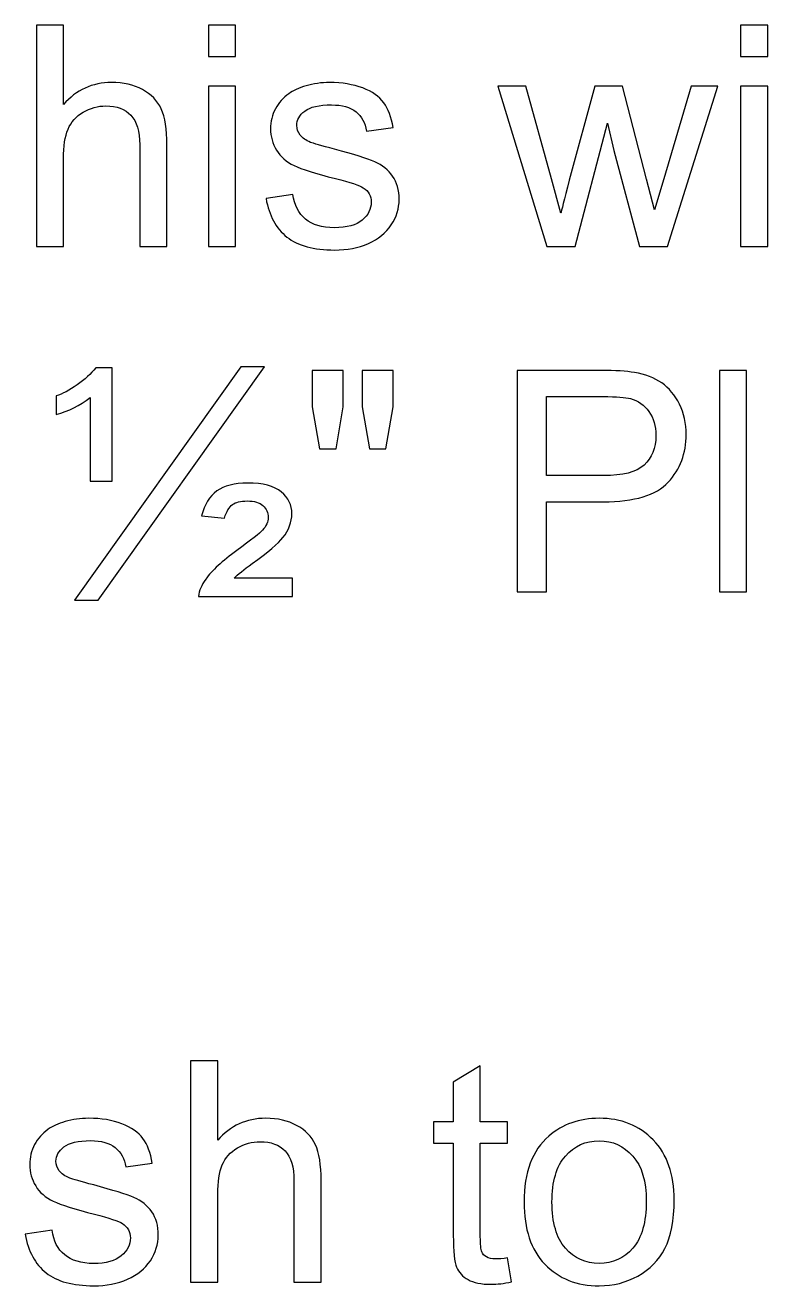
# Model space of a CAD drawing. Header units: millimetres. Extents: x -819 to 558, y -342 to 336.
# Drawn here: x -740.8 to -710.3, y -20.8 to 31 of the extents above; entities that cross this region are included whole.
import ezdxf

# ---------------------------------------------------------------- set-up
doc = ezdxf.new("R2010")
doc.units = ezdxf.units.MM
doc.header["$MEASUREMENT"] = 0
doc.layers.add('#Layer 1', color=7, linetype='Continuous')

msp = doc.modelspace()

# ---------------------------------------------------------------- linework, layer by layer
at = {"layer": '#Layer 1', "color": 250}
for points, knots in [([(-740.3185, 21.926), (-740.3185, 21.926), (-740.3185, 31.0171), (-740.3185, 31.0171), (-740.3185, 31.0171), (-740.3185, 31.0171), (-739.203, 31.0171), (-739.203, 31.0171), (-739.203, 31.0171), (-739.203, 31.0171), (-739.203, 27.7553), (-739.203, 27.7553), (-739.203, 27.7553), (-738.6823, 28.3586), (-738.024, 28.6612), (-737.2303, 28.6612), (-737.2303, 28.6612), (-736.7434, 28.6612), (-736.3201, 28.5639), (-735.9603, 28.3713), (-735.9603, 28.3713), (-735.6004, 28.1808), (-735.3422, 27.9141), (-735.1877, 27.5754), (-735.1877, 27.5754), (-735.0332, 27.2367), (-734.9549, 26.7435), (-734.9549, 26.1001), (-734.9549, 26.1001), (-734.9549, 26.1001), (-734.9549, 21.926), (-734.9549, 21.926), (-734.9549, 21.926), (-734.9549, 21.926), (-736.0725, 21.926), (-736.0725, 21.926), (-736.0725, 21.926), (-736.0725, 21.926), (-736.0725, 26.1001), (-736.0725, 26.1001), (-736.0725, 26.1001), (-736.0725, 26.6568), (-736.1931, 27.0632), (-736.4344, 27.3172), (-736.4344, 27.3172), (-736.6757, 27.5712), (-737.0186, 27.7003), (-737.461, 27.7003), (-737.461, 27.7003), (-737.7912, 27.7003), (-738.1023, 27.6135), (-738.3944, 27.442), (-738.3944, 27.442), (-738.6865, 27.2706), (-738.894, 27.0378), (-739.0167, 26.7435), (-739.0167, 26.7435), (-739.1416, 26.4514), (-739.203, 26.045), (-739.203, 25.5286), (-739.203, 25.5286), (-739.203, 25.5286), (-739.203, 21.926), (-739.203, 21.926), (-739.203, 21.926), (-739.203, 21.926), (-740.3185, 21.926), (-740.3185, 21.926)], [0, 0, 0, 0, 0.0588235, 0.0588235, 0.0588235, 0.0588235, 0.1176471, 0.1176471, 0.1176471, 0.1176471, 0.1764706, 0.1764706, 0.1764706, 0.1764706, 0.2352941, 0.2352941, 0.2352941, 0.2352941, 0.2941176, 0.2941176, 0.2941176, 0.2941176, 0.3529412, 0.3529412, 0.3529412, 0.3529412, 0.4117647, 0.4117647, 0.4117647, 0.4117647, 0.4705882, 0.4705882, 0.4705882, 0.4705882, 0.5294118, 0.5294118, 0.5294118, 0.5294118, 0.5882353, 0.5882353, 0.5882353, 0.5882353, 0.6470588, 0.6470588, 0.6470588, 0.6470588, 0.7058824, 0.7058824, 0.7058824, 0.7058824, 0.7647059, 0.7647059, 0.7647059, 0.7647059, 0.8235294, 0.8235294, 0.8235294, 0.8235294, 0.8823529, 0.8823529, 0.8823529, 0.8823529, 0.9411765, 0.9411765, 0.9411765, 0.9411765, 1, 1, 1, 1]), ([(-733.251, 29.7323), (-733.251, 29.7323), (-733.251, 31.0171), (-733.251, 31.0171), (-733.251, 31.0171), (-733.251, 31.0171), (-732.1334, 31.0171), (-732.1334, 31.0171), (-732.1334, 31.0171), (-732.1334, 31.0171), (-732.1334, 29.7323), (-732.1334, 29.7323), (-732.1334, 29.7323), (-732.1334, 29.7323), (-733.251, 29.7323), (-733.251, 29.7323)], [0, 0, 0, 0, 0.25, 0.25, 0.25, 0.25, 0.5, 0.5, 0.5, 0.5, 0.75, 0.75, 0.75, 0.75, 1, 1, 1, 1]), ([(-711.3795, 29.7323), (-711.3795, 29.7323), (-711.3795, 31.0171), (-711.3795, 31.0171), (-711.3795, 31.0171), (-711.3795, 31.0171), (-710.2619, 31.0171), (-710.2619, 31.0171), (-710.2619, 31.0171), (-710.2619, 31.0171), (-710.2619, 29.7323), (-710.2619, 29.7323), (-710.2619, 29.7323), (-710.2619, 29.7323), (-711.3795, 29.7323), (-711.3795, 29.7323)], [0, 0, 0, 0, 0.25, 0.25, 0.25, 0.25, 0.5, 0.5, 0.5, 0.5, 0.75, 0.75, 0.75, 0.75, 1, 1, 1, 1]), ([(-733.251, 21.926), (-733.251, 21.926), (-733.251, 28.511), (-733.251, 28.511), (-733.251, 28.511), (-733.251, 28.511), (-732.1334, 28.511), (-732.1334, 28.511), (-732.1334, 28.511), (-732.1334, 28.511), (-732.1334, 21.926), (-732.1334, 21.926), (-732.1334, 21.926), (-732.1334, 21.926), (-733.251, 21.926), (-733.251, 21.926)], [0, 0, 0, 0, 0.25, 0.25, 0.25, 0.25, 0.5, 0.5, 0.5, 0.5, 0.75, 0.75, 0.75, 0.75, 1, 1, 1, 1]), ([(-730.8803, 23.8924), (-730.8803, 23.8924), (-729.7775, 24.066), (-729.7775, 24.066), (-729.7775, 24.066), (-729.7161, 23.6236), (-729.5426, 23.2849), (-729.2589, 23.0478), (-729.2589, 23.0478), (-728.9774, 22.8129), (-728.5816, 22.6944), (-728.0715, 22.6944), (-728.0715, 22.6944), (-727.5593, 22.6944), (-727.1783, 22.8002), (-726.9306, 23.0076), (-726.9306, 23.0076), (-726.683, 23.2172), (-726.5581, 23.4627), (-726.5581, 23.7421), (-726.5581, 23.7421), (-726.5581, 23.9961), (-726.6681, 24.193), (-726.8883, 24.339), (-726.8883, 24.339), (-727.0407, 24.4385), (-727.4217, 24.5634), (-728.0292, 24.7158), (-728.0292, 24.7158), (-728.8462, 24.9232), (-729.4156, 25.101), (-729.731, 25.2534), (-729.731, 25.2534), (-730.0463, 25.4037), (-730.2876, 25.6132), (-730.4506, 25.8799), (-730.4506, 25.8799), (-730.6136, 26.1466), (-730.6962, 26.4409), (-730.6962, 26.7626), (-730.6962, 26.7626), (-730.6962, 27.0568), (-730.6284, 27.3277), (-730.493, 27.5775), (-730.493, 27.5775), (-730.3596, 27.8294), (-730.1755, 28.0368), (-729.9447, 28.2019), (-729.9447, 28.2019), (-729.7712, 28.3289), (-729.5341, 28.439), (-729.2357, 28.5279), (-729.2357, 28.5279), (-728.9351, 28.6168), (-728.6134, 28.6612), (-728.2705, 28.6612), (-728.2705, 28.6612), (-727.754, 28.6612), (-727.301, 28.585), (-726.9094, 28.4369), (-726.9094, 28.4369), (-726.5179, 28.2887), (-726.23, 28.0876), (-726.0437, 27.8336), (-726.0437, 27.8336), (-725.8575, 27.5775), (-725.7305, 27.2388), (-725.6606, 26.8134), (-725.6606, 26.8134), (-725.6606, 26.8134), (-726.7507, 26.6631), (-726.7507, 26.6631), (-726.7507, 26.6631), (-726.8015, 27.0018), (-726.9454, 27.2664), (-727.1825, 27.4569), (-727.1825, 27.4569), (-727.4196, 27.6474), (-727.7561, 27.7426), (-728.19, 27.7426), (-728.19, 27.7426), (-728.7023, 27.7426), (-729.0684, 27.6579), (-729.2865, 27.4886), (-729.2865, 27.4886), (-729.5066, 27.3193), (-729.6167, 27.1203), (-729.6167, 26.8938), (-729.6167, 26.8938), (-729.6167, 26.7478), (-729.5701, 26.6187), (-729.4791, 26.5022), (-729.4791, 26.5022), (-729.3881, 26.3816), (-729.2462, 26.2842), (-729.0515, 26.2038), (-729.0515, 26.2038), (-728.9393, 26.1636), (-728.6112, 26.0683), (-728.0651, 25.9202), (-728.0651, 25.9202), (-727.2756, 25.7085), (-726.7253, 25.537), (-726.4141, 25.4016), (-726.4141, 25.4016), (-726.1009, 25.2682), (-725.8553, 25.0714), (-725.6775, 24.8153), (-725.6775, 24.8153), (-725.4997, 24.5591), (-725.4108, 24.2416), (-725.4108, 23.8606), (-725.4108, 23.8606), (-725.4108, 23.4881), (-725.5209, 23.1389), (-725.7368, 22.8087), (-725.7368, 22.8087), (-725.9548, 22.4806), (-726.2681, 22.2266), (-726.6766, 22.0467), (-726.6766, 22.0467), (-727.0851, 21.8667), (-727.5487, 21.7778), (-728.0651, 21.7778), (-728.0651, 21.7778), (-728.9224, 21.7778), (-729.5743, 21.9556), (-730.0231, 22.3112), (-730.0231, 22.3112), (-730.4718, 22.6668), (-730.7575, 23.1939), (-730.8803, 23.8924)], [0, 0, 0, 0, 0.030303, 0.030303, 0.030303, 0.030303, 0.0606061, 0.0606061, 0.0606061, 0.0606061, 0.0909091, 0.0909091, 0.0909091, 0.0909091, 0.1212121, 0.1212121, 0.1212121, 0.1212121, 0.1515152, 0.1515152, 0.1515152, 0.1515152, 0.1818182, 0.1818182, 0.1818182, 0.1818182, 0.2121212, 0.2121212, 0.2121212, 0.2121212, 0.2424242, 0.2424242, 0.2424242, 0.2424242, 0.2727273, 0.2727273, 0.2727273, 0.2727273, 0.3030303, 0.3030303, 0.3030303, 0.3030303, 0.3333333, 0.3333333, 0.3333333, 0.3333333, 0.3636364, 0.3636364, 0.3636364, 0.3636364, 0.3939394, 0.3939394, 0.3939394, 0.3939394, 0.4242424, 0.4242424, 0.4242424, 0.4242424, 0.4545455, 0.4545455, 0.4545455, 0.4545455, 0.4848485, 0.4848485, 0.4848485, 0.4848485, 0.5151515, 0.5151515, 0.5151515, 0.5151515, 0.5454545, 0.5454545, 0.5454545, 0.5454545, 0.5757576, 0.5757576, 0.5757576, 0.5757576, 0.6060606, 0.6060606, 0.6060606, 0.6060606, 0.6363636, 0.6363636, 0.6363636, 0.6363636, 0.6666667, 0.6666667, 0.6666667, 0.6666667, 0.6969697, 0.6969697, 0.6969697, 0.6969697, 0.7272727, 0.7272727, 0.7272727, 0.7272727, 0.7575758, 0.7575758, 0.7575758, 0.7575758, 0.7878788, 0.7878788, 0.7878788, 0.7878788, 0.8181818, 0.8181818, 0.8181818, 0.8181818, 0.8484848, 0.8484848, 0.8484848, 0.8484848, 0.8787879, 0.8787879, 0.8787879, 0.8787879, 0.9090909, 0.9090909, 0.9090909, 0.9090909, 0.9393939, 0.9393939, 0.9393939, 0.9393939, 0.969697, 0.969697, 0.969697, 0.969697, 1, 1, 1, 1]), ([(-719.3402, 21.926), (-719.3402, 21.926), (-721.3553, 28.511), (-721.3553, 28.511), (-721.3553, 28.511), (-721.3553, 28.511), (-720.2017, 28.511), (-720.2017, 28.511), (-720.2017, 28.511), (-720.2017, 28.511), (-719.154, 24.7094), (-719.154, 24.7094), (-719.154, 24.7094), (-719.154, 24.7094), (-718.7645, 23.2955), (-718.7645, 23.2955), (-718.7645, 23.2955), (-718.7476, 23.3675), (-718.6333, 23.8204), (-718.4237, 24.6544), (-718.4237, 24.6544), (-718.4237, 24.6544), (-717.376, 28.511), (-717.376, 28.511), (-717.376, 28.511), (-717.376, 28.511), (-716.2287, 28.511), (-716.2287, 28.511), (-716.2287, 28.511), (-716.2287, 28.511), (-715.2424, 24.6925), (-715.2424, 24.6925), (-715.2424, 24.6925), (-715.2424, 24.6925), (-714.9122, 23.4331), (-714.9122, 23.4331), (-714.9122, 23.4331), (-714.9122, 23.4331), (-714.5354, 24.7052), (-714.5354, 24.7052), (-714.5354, 24.7052), (-714.5354, 24.7052), (-713.4072, 28.511), (-713.4072, 28.511), (-713.4072, 28.511), (-713.4072, 28.511), (-712.3214, 28.511), (-712.3214, 28.511), (-712.3214, 28.511), (-712.3214, 28.511), (-714.3809, 21.926), (-714.3809, 21.926), (-714.3809, 21.926), (-714.3809, 21.926), (-715.5387, 21.926), (-715.5387, 21.926), (-715.5387, 21.926), (-715.5387, 21.926), (-716.5864, 25.8694), (-716.5864, 25.8694), (-716.5864, 25.8694), (-716.5864, 25.8694), (-716.8426, 26.9933), (-716.8426, 26.9933), (-716.8426, 26.9933), (-716.8426, 26.9933), (-718.1739, 21.926), (-718.1739, 21.926), (-718.1739, 21.926), (-718.1739, 21.926), (-719.3402, 21.926), (-719.3402, 21.926)], [0, 0, 0, 0, 0.0555556, 0.0555556, 0.0555556, 0.0555556, 0.1111111, 0.1111111, 0.1111111, 0.1111111, 0.1666667, 0.1666667, 0.1666667, 0.1666667, 0.2222222, 0.2222222, 0.2222222, 0.2222222, 0.2777778, 0.2777778, 0.2777778, 0.2777778, 0.3333333, 0.3333333, 0.3333333, 0.3333333, 0.3888889, 0.3888889, 0.3888889, 0.3888889, 0.4444444, 0.4444444, 0.4444444, 0.4444444, 0.5, 0.5, 0.5, 0.5, 0.5555556, 0.5555556, 0.5555556, 0.5555556, 0.6111111, 0.6111111, 0.6111111, 0.6111111, 0.6666667, 0.6666667, 0.6666667, 0.6666667, 0.7222222, 0.7222222, 0.7222222, 0.7222222, 0.7777778, 0.7777778, 0.7777778, 0.7777778, 0.8333333, 0.8333333, 0.8333333, 0.8333333, 0.8888889, 0.8888889, 0.8888889, 0.8888889, 0.9444444, 0.9444444, 0.9444444, 0.9444444, 1, 1, 1, 1]), ([(-711.3795, 21.926), (-711.3795, 21.926), (-711.3795, 28.511), (-711.3795, 28.511), (-711.3795, 28.511), (-711.3795, 28.511), (-710.2619, 28.511), (-710.2619, 28.511), (-710.2619, 28.511), (-710.2619, 28.511), (-710.2619, 21.926), (-710.2619, 21.926), (-710.2619, 21.926), (-710.2619, 21.926), (-711.3795, 21.926), (-711.3795, 21.926)], [0, 0, 0, 0, 0.25, 0.25, 0.25, 0.25, 0.5, 0.5, 0.5, 0.5, 0.75, 0.75, 0.75, 0.75, 1, 1, 1, 1]), ([(-738.1108, 12.2825), (-738.1108, 12.2825), (-738.1108, 15.72), (-738.1108, 15.72), (-738.1108, 15.72), (-738.532, 15.3834), (-738.9956, 15.1506), (-739.5015, 15.0172), (-739.5015, 15.0172), (-739.5015, 15.0172), (-739.5015, 15.7813), (-739.5015, 15.7813), (-739.5015, 15.7813), (-739.2432, 15.8639), (-738.9596, 16.0142), (-738.6442, 16.2343), (-738.6442, 16.2343), (-738.331, 16.4523), (-738.077, 16.6894), (-737.8822, 16.9413), (-737.8822, 16.9413), (-737.8822, 16.9413), (-737.2112, 16.9413), (-737.2112, 16.9413), (-737.2112, 16.9413), (-737.2112, 16.9413), (-737.2112, 12.2825), (-737.2112, 12.2825), (-737.2112, 12.2825), (-737.2112, 12.2825), (-738.1108, 12.2825), (-738.1108, 12.2825)], [0, 0, 0, 0, 0.125, 0.125, 0.125, 0.125, 0.25, 0.25, 0.25, 0.25, 0.375, 0.375, 0.375, 0.375, 0.5, 0.5, 0.5, 0.5, 0.625, 0.625, 0.625, 0.625, 0.75, 0.75, 0.75, 0.75, 0.875, 0.875, 0.875, 0.875, 1, 1, 1, 1]), ([(-738.7501, 7.3845), (-738.7501, 7.3845), (-731.9217, 16.9836), (-731.9217, 16.9836), (-731.9217, 16.9836), (-731.9217, 16.9836), (-730.948, 16.9836), (-730.948, 16.9836), (-730.948, 16.9836), (-730.948, 16.9836), (-737.7764, 7.3845), (-737.7764, 7.3845), (-737.7764, 7.3845), (-737.7764, 7.3845), (-738.7501, 7.3845), (-738.7501, 7.3845)], [0, 0, 0, 0, 0.25, 0.25, 0.25, 0.25, 0.5, 0.5, 0.5, 0.5, 0.75, 0.75, 0.75, 0.75, 1, 1, 1, 1]), ([(-728.679, 13.6096), (-728.679, 13.6096), (-728.9901, 15.3411), (-728.9901, 15.3411), (-728.9901, 15.3411), (-728.9901, 15.3411), (-728.9901, 16.8291), (-728.9901, 16.8291), (-728.9901, 16.8291), (-728.9901, 16.8291), (-727.718, 16.8291), (-727.718, 16.8291), (-727.718, 16.8291), (-727.718, 16.8291), (-727.718, 15.3411), (-727.718, 15.3411), (-727.718, 15.3411), (-727.718, 15.3411), (-727.9974, 13.6096), (-727.9974, 13.6096), (-727.9974, 13.6096), (-727.9974, 13.6096), (-728.679, 13.6096), (-728.679, 13.6096)], [0, 0, 0, 0, 0.1666667, 0.1666667, 0.1666667, 0.1666667, 0.3333333, 0.3333333, 0.3333333, 0.3333333, 0.5, 0.5, 0.5, 0.5, 0.6666667, 0.6666667, 0.6666667, 0.6666667, 0.8333333, 0.8333333, 0.8333333, 0.8333333, 1, 1, 1, 1]), ([(-726.6258, 13.6096), (-726.6258, 13.6096), (-726.9306, 15.3411), (-726.9306, 15.3411), (-726.9306, 15.3411), (-726.9306, 15.3411), (-726.9306, 16.8291), (-726.9306, 16.8291), (-726.9306, 16.8291), (-726.9306, 16.8291), (-725.6585, 16.8291), (-725.6585, 16.8291), (-725.6585, 16.8291), (-725.6585, 16.8291), (-725.6585, 15.3411), (-725.6585, 15.3411), (-725.6585, 15.3411), (-725.6585, 15.3411), (-725.9569, 13.6096), (-725.9569, 13.6096), (-725.9569, 13.6096), (-725.9569, 13.6096), (-726.6258, 13.6096), (-726.6258, 13.6096)], [0, 0, 0, 0, 0.1666667, 0.1666667, 0.1666667, 0.1666667, 0.3333333, 0.3333333, 0.3333333, 0.3333333, 0.5, 0.5, 0.5, 0.5, 0.6666667, 0.6666667, 0.6666667, 0.6666667, 0.8333333, 0.8333333, 0.8333333, 0.8333333, 1, 1, 1, 1]), ([(-720.5552, 7.738), (-720.5552, 7.738), (-720.5552, 16.8291), (-720.5552, 16.8291), (-720.5552, 16.8291), (-720.5552, 16.8291), (-717.1262, 16.8291), (-717.1262, 16.8291), (-717.1262, 16.8291), (-716.5229, 16.8291), (-716.0615, 16.7995), (-715.744, 16.7423), (-715.744, 16.7423), (-715.2974, 16.6682), (-714.9227, 16.5264), (-714.62, 16.3169), (-714.62, 16.3169), (-714.3195, 16.1094), (-714.0761, 15.8152), (-713.8919, 15.4406), (-713.8919, 15.4406), (-713.7078, 15.0638), (-713.6167, 14.651), (-713.6167, 14.2002), (-713.6167, 14.2002), (-713.6167, 13.4276), (-713.8623, 12.7714), (-714.3533, 12.2359), (-714.3533, 12.2359), (-714.8465, 11.7025), (-715.7355, 11.4337), (-717.0203, 11.4337), (-717.0203, 11.4337), (-717.0203, 11.4337), (-719.3529, 11.4337), (-719.3529, 11.4337), (-719.3529, 11.4337), (-719.3529, 11.4337), (-719.3529, 7.738), (-719.3529, 7.738), (-719.3529, 7.738), (-719.3529, 7.738), (-720.5552, 7.738), (-720.5552, 7.738)], [0, 0, 0, 0, 0.0909091, 0.0909091, 0.0909091, 0.0909091, 0.1818182, 0.1818182, 0.1818182, 0.1818182, 0.2727273, 0.2727273, 0.2727273, 0.2727273, 0.3636364, 0.3636364, 0.3636364, 0.3636364, 0.4545455, 0.4545455, 0.4545455, 0.4545455, 0.5454545, 0.5454545, 0.5454545, 0.5454545, 0.6363636, 0.6363636, 0.6363636, 0.6363636, 0.7272727, 0.7272727, 0.7272727, 0.7272727, 0.8181818, 0.8181818, 0.8181818, 0.8181818, 0.9090909, 0.9090909, 0.9090909, 0.9090909, 1, 1, 1, 1]), ([(-712.2515, 7.738), (-712.2515, 7.738), (-712.2515, 16.8291), (-712.2515, 16.8291), (-712.2515, 16.8291), (-712.2515, 16.8291), (-711.136, 16.8291), (-711.136, 16.8291), (-711.136, 16.8291), (-711.136, 16.8291), (-711.136, 7.738), (-711.136, 7.738), (-711.136, 7.738), (-711.136, 7.738), (-712.2515, 7.738), (-712.2515, 7.738)], [0, 0, 0, 0, 0.25, 0.25, 0.25, 0.25, 0.5, 0.5, 0.5, 0.5, 0.75, 0.75, 0.75, 0.75, 1, 1, 1, 1]), ([(-719.3529, 12.5069), (-719.3529, 12.5069), (-717.0013, 12.5069), (-717.0013, 12.5069), (-717.0013, 12.5069), (-716.2245, 12.5069), (-715.672, 12.6508), (-715.3461, 12.9408), (-715.3461, 12.9408), (-715.0201, 13.2308), (-714.8571, 13.6372), (-714.8571, 14.1621), (-714.8571, 14.1621), (-714.8571, 14.5431), (-714.9524, 14.8691), (-715.145, 15.14), (-715.145, 15.14), (-715.3376, 15.4109), (-715.5895, 15.5887), (-715.9049, 15.6755), (-715.9049, 15.6755), (-716.1081, 15.7284), (-716.4806, 15.7559), (-717.0267, 15.7559), (-717.0267, 15.7559), (-717.0267, 15.7559), (-719.3529, 15.7559), (-719.3529, 15.7559), (-719.3529, 15.7559), (-719.3529, 15.7559), (-719.3529, 12.5069), (-719.3529, 12.5069)], [0, 0, 0, 0, 0.125, 0.125, 0.125, 0.125, 0.25, 0.25, 0.25, 0.25, 0.375, 0.375, 0.375, 0.375, 0.5, 0.5, 0.5, 0.5, 0.625, 0.625, 0.625, 0.625, 0.75, 0.75, 0.75, 0.75, 0.875, 0.875, 0.875, 0.875, 1, 1, 1, 1]), ([(-733.6595, 7.5454), (-733.6341, 7.7782), (-733.5346, 8.0111), (-733.361, 8.246), (-733.361, 8.246), (-733.1049, 8.6058), (-732.6795, 9.0017), (-732.0847, 9.4313), (-732.0847, 9.4313), (-731.4878, 9.861), (-731.1343, 10.1404), (-731.0242, 10.2674), (-731.0242, 10.2674), (-730.8697, 10.4368), (-730.7935, 10.6103), (-730.7935, 10.7881), (-730.7935, 10.7881), (-730.7935, 10.9871), (-730.8655, 11.1501), (-731.0073, 11.275), (-731.0073, 11.275), (-731.1512, 11.402), (-731.365, 11.4655), (-731.6508, 11.4655), (-731.6508, 11.4655), (-731.9217, 11.4655), (-732.127, 11.4168), (-732.2604, 11.3194), (-732.2604, 11.3194), (-732.3958, 11.222), (-732.5059, 11.0379), (-732.5927, 10.7648), (-732.5927, 10.7648), (-732.5927, 10.7648), (-733.5282, 10.858), (-733.5282, 10.858), (-733.5282, 10.858), (-733.4097, 11.3194), (-733.2002, 11.6602), (-732.9017, 11.8782), (-732.9017, 11.8782), (-732.6054, 12.0941), (-732.182, 12.2021), (-731.6317, 12.2021), (-731.6317, 12.2021), (-731.0073, 12.2021), (-730.5501, 12.0814), (-730.258, 11.838), (-730.258, 11.838), (-729.9659, 11.5925), (-729.8198, 11.2961), (-729.8198, 10.9448), (-729.8198, 10.9448), (-729.8198, 10.5976), (-729.9426, 10.2674), (-730.186, 9.9584), (-730.186, 9.9584), (-730.3723, 9.7256), (-730.7935, 9.37), (-731.4518, 8.8916), (-731.4518, 8.8916), (-731.7989, 8.6397), (-732.0445, 8.4407), (-732.1884, 8.2968), (-732.1884, 8.2968), (-732.1884, 8.2968), (-729.7966, 8.2968), (-729.7966, 8.2968), (-729.7966, 8.2968), (-729.7966, 8.2968), (-729.7966, 7.5454), (-729.7966, 7.5454), (-729.7966, 7.5454), (-729.7966, 7.5454), (-733.6595, 7.5454), (-733.6595, 7.5454)], [0, 0, 0, 0, 0.0526316, 0.0526316, 0.0526316, 0.0526316, 0.1052632, 0.1052632, 0.1052632, 0.1052632, 0.1578947, 0.1578947, 0.1578947, 0.1578947, 0.2105263, 0.2105263, 0.2105263, 0.2105263, 0.2631579, 0.2631579, 0.2631579, 0.2631579, 0.3157895, 0.3157895, 0.3157895, 0.3157895, 0.3684211, 0.3684211, 0.3684211, 0.3684211, 0.4210526, 0.4210526, 0.4210526, 0.4210526, 0.4736842, 0.4736842, 0.4736842, 0.4736842, 0.5263158, 0.5263158, 0.5263158, 0.5263158, 0.5789474, 0.5789474, 0.5789474, 0.5789474, 0.6315789, 0.6315789, 0.6315789, 0.6315789, 0.6842105, 0.6842105, 0.6842105, 0.6842105, 0.7368421, 0.7368421, 0.7368421, 0.7368421, 0.7894737, 0.7894737, 0.7894737, 0.7894737, 0.8421053, 0.8421053, 0.8421053, 0.8421053, 0.8947368, 0.8947368, 0.8947368, 0.8947368, 0.9473684, 0.9473684, 0.9473684, 0.9473684, 1, 1, 1, 1]), ([(-733.9812, -20.638), (-733.9812, -20.638), (-733.9812, -11.5469), (-733.9812, -11.5469), (-733.9812, -11.5469), (-733.9812, -11.5469), (-732.8657, -11.5469), (-732.8657, -11.5469), (-732.8657, -11.5469), (-732.8657, -11.5469), (-732.8657, -14.8087), (-732.8657, -14.8087), (-732.8657, -14.8087), (-732.345, -14.2054), (-731.6867, -13.9028), (-730.893, -13.9028), (-730.893, -13.9028), (-730.4061, -13.9028), (-729.9828, -14.0001), (-729.623, -14.1927), (-729.623, -14.1927), (-729.2631, -14.3832), (-729.0049, -14.6499), (-728.8504, -14.9886), (-728.8504, -14.9886), (-728.6959, -15.3273), (-728.6176, -15.8205), (-728.6176, -16.4639), (-728.6176, -16.4639), (-728.6176, -16.4639), (-728.6176, -20.638), (-728.6176, -20.638), (-728.6176, -20.638), (-728.6176, -20.638), (-729.7352, -20.638), (-729.7352, -20.638), (-729.7352, -20.638), (-729.7352, -20.638), (-729.7352, -16.4639), (-729.7352, -16.4639), (-729.7352, -16.4639), (-729.7352, -15.9072), (-729.8558, -15.5008), (-730.0971, -15.2468), (-730.0971, -15.2468), (-730.3384, -14.9928), (-730.6813, -14.8637), (-731.1237, -14.8637), (-731.1237, -14.8637), (-731.4539, -14.8637), (-731.765, -14.9505), (-732.0571, -15.122), (-732.0571, -15.122), (-732.3492, -15.2934), (-732.5567, -15.5262), (-732.6794, -15.8205), (-732.6794, -15.8205), (-732.8043, -16.1126), (-732.8657, -16.519), (-732.8657, -17.0354), (-732.8657, -17.0354), (-732.8657, -17.0354), (-732.8657, -20.638), (-732.8657, -20.638), (-732.8657, -20.638), (-732.8657, -20.638), (-733.9812, -20.638), (-733.9812, -20.638)], [0, 0, 0, 0, 0.0588235, 0.0588235, 0.0588235, 0.0588235, 0.1176471, 0.1176471, 0.1176471, 0.1176471, 0.1764706, 0.1764706, 0.1764706, 0.1764706, 0.2352941, 0.2352941, 0.2352941, 0.2352941, 0.2941176, 0.2941176, 0.2941176, 0.2941176, 0.3529412, 0.3529412, 0.3529412, 0.3529412, 0.4117647, 0.4117647, 0.4117647, 0.4117647, 0.4705882, 0.4705882, 0.4705882, 0.4705882, 0.5294118, 0.5294118, 0.5294118, 0.5294118, 0.5882353, 0.5882353, 0.5882353, 0.5882353, 0.6470588, 0.6470588, 0.6470588, 0.6470588, 0.7058824, 0.7058824, 0.7058824, 0.7058824, 0.7647059, 0.7647059, 0.7647059, 0.7647059, 0.8235294, 0.8235294, 0.8235294, 0.8235294, 0.8823529, 0.8823529, 0.8823529, 0.8823529, 0.9411765, 0.9411765, 0.9411765, 0.9411765, 1, 1, 1, 1]), ([(-720.9531, -19.6389), (-720.9531, -19.6389), (-720.7922, -20.6253), (-720.7922, -20.6253), (-720.7922, -20.6253), (-721.1055, -20.6909), (-721.387, -20.7248), (-721.6347, -20.7248), (-721.6347, -20.7248), (-722.0411, -20.7248), (-722.3543, -20.6613), (-722.5787, -20.5322), (-722.5787, -20.5322), (-722.801, -20.4052), (-722.9576, -20.2358), (-723.0486, -20.0263), (-723.0486, -20.0263), (-723.1396, -19.8188), (-723.1862, -19.3786), (-723.1862, -18.7097), (-723.1862, -18.7097), (-723.1862, -18.7097), (-723.1862, -14.9209), (-723.1862, -14.9209), (-723.1862, -14.9209), (-723.1862, -14.9209), (-724.0053, -14.9209), (-724.0053, -14.9209), (-724.0053, -14.9209), (-724.0053, -14.9209), (-724.0053, -14.053), (-724.0053, -14.053), (-724.0053, -14.053), (-724.0053, -14.053), (-723.1862, -14.053), (-723.1862, -14.053), (-723.1862, -14.053), (-723.1862, -14.053), (-723.1862, -12.4211), (-723.1862, -12.4211), (-723.1862, -12.4211), (-723.1862, -12.4211), (-722.0749, -11.7522), (-722.0749, -11.7522), (-722.0749, -11.7522), (-722.0749, -11.7522), (-722.0749, -14.053), (-722.0749, -14.053), (-722.0749, -14.053), (-722.0749, -14.053), (-720.9531, -14.053), (-720.9531, -14.053), (-720.9531, -14.053), (-720.9531, -14.053), (-720.9531, -14.9209), (-720.9531, -14.9209), (-720.9531, -14.9209), (-720.9531, -14.9209), (-722.0749, -14.9209), (-722.0749, -14.9209), (-722.0749, -14.9209), (-722.0749, -14.9209), (-722.0749, -18.7711), (-722.0749, -18.7711), (-722.0749, -18.7711), (-722.0749, -19.0907), (-722.0559, -19.2939), (-722.0178, -19.3849), (-722.0178, -19.3849), (-721.9776, -19.4759), (-721.9141, -19.5479), (-721.8252, -19.6029), (-721.8252, -19.6029), (-721.7363, -19.6559), (-721.6093, -19.6834), (-721.4442, -19.6834), (-721.4442, -19.6834), (-721.3193, -19.6834), (-721.1563, -19.6686), (-720.9531, -19.6389)], [0, 0, 0, 0, 0.05, 0.05, 0.05, 0.05, 0.1, 0.1, 0.1, 0.1, 0.15, 0.15, 0.15, 0.15, 0.2, 0.2, 0.2, 0.2, 0.25, 0.25, 0.25, 0.25, 0.3, 0.3, 0.3, 0.3, 0.35, 0.35, 0.35, 0.35, 0.4, 0.4, 0.4, 0.4, 0.45, 0.45, 0.45, 0.45, 0.5, 0.5, 0.5, 0.5, 0.55, 0.55, 0.55, 0.55, 0.6, 0.6, 0.6, 0.6, 0.65, 0.65, 0.65, 0.65, 0.7, 0.7, 0.7, 0.7, 0.75, 0.75, 0.75, 0.75, 0.8, 0.8, 0.8, 0.8, 0.85, 0.85, 0.85, 0.85, 0.9, 0.9, 0.9, 0.9, 0.95, 0.95, 0.95, 0.95, 1, 1, 1, 1]), ([(-740.7778, -18.6716), (-740.7778, -18.6716), (-739.675, -18.498), (-739.675, -18.498), (-739.675, -18.498), (-739.6136, -18.9404), (-739.4401, -19.2791), (-739.1564, -19.5162), (-739.1564, -19.5162), (-738.8749, -19.7511), (-738.4791, -19.8696), (-737.969, -19.8696), (-737.969, -19.8696), (-737.4568, -19.8696), (-737.0758, -19.7638), (-736.8281, -19.5564), (-736.8281, -19.5564), (-736.5805, -19.3468), (-736.4556, -19.1013), (-736.4556, -18.8219), (-736.4556, -18.8219), (-736.4556, -18.5679), (-736.5656, -18.371), (-736.7858, -18.225), (-736.7858, -18.225), (-736.9382, -18.1255), (-737.3192, -18.0006), (-737.9267, -17.8482), (-737.9267, -17.8482), (-738.7437, -17.6408), (-739.3131, -17.463), (-739.6285, -17.3106), (-739.6285, -17.3106), (-739.9438, -17.1603), (-740.1851, -16.9508), (-740.3481, -16.6841), (-740.3481, -16.6841), (-740.5111, -16.4174), (-740.5937, -16.1231), (-740.5937, -15.8014), (-740.5937, -15.8014), (-740.5937, -15.5072), (-740.5259, -15.2363), (-740.3905, -14.9865), (-740.3905, -14.9865), (-740.2571, -14.7346), (-740.073, -14.5272), (-739.8422, -14.3621), (-739.8422, -14.3621), (-739.6687, -14.2351), (-739.4316, -14.125), (-739.1332, -14.0361), (-739.1332, -14.0361), (-738.8326, -13.9472), (-738.5109, -13.9028), (-738.168, -13.9028), (-738.168, -13.9028), (-737.6515, -13.9028), (-737.1985, -13.979), (-736.8069, -14.1271), (-736.8069, -14.1271), (-736.4154, -14.2753), (-736.1275, -14.4764), (-735.9412, -14.7304), (-735.9412, -14.7304), (-735.755, -14.9865), (-735.628, -15.3252), (-735.5581, -15.7506), (-735.5581, -15.7506), (-735.5581, -15.7506), (-736.6482, -15.9009), (-736.6482, -15.9009), (-736.6482, -15.9009), (-736.699, -15.5622), (-736.8429, -15.2976), (-737.08, -15.1071), (-737.08, -15.1071), (-737.3171, -14.9166), (-737.6536, -14.8214), (-738.0875, -14.8214), (-738.0875, -14.8214), (-738.5998, -14.8214), (-738.9659, -14.9061), (-739.184, -15.0754), (-739.184, -15.0754), (-739.4041, -15.2447), (-739.5142, -15.4437), (-739.5142, -15.6702), (-739.5142, -15.6702), (-739.5142, -15.8162), (-739.4676, -15.9453), (-739.3766, -16.0618), (-739.3766, -16.0618), (-739.2856, -16.1824), (-739.1437, -16.2798), (-738.949, -16.3602), (-738.949, -16.3602), (-738.8368, -16.4004), (-738.5087, -16.4957), (-737.9626, -16.6438), (-737.9626, -16.6438), (-737.1731, -16.8555), (-736.6228, -17.027), (-736.3116, -17.1624), (-736.3116, -17.1624), (-735.9984, -17.2958), (-735.7528, -17.4926), (-735.575, -17.7487), (-735.575, -17.7487), (-735.3972, -18.0049), (-735.3083, -18.3224), (-735.3083, -18.7034), (-735.3083, -18.7034), (-735.3083, -19.0759), (-735.4184, -19.4251), (-735.6343, -19.7553), (-735.6343, -19.7553), (-735.8523, -20.0834), (-736.1656, -20.3374), (-736.5741, -20.5173), (-736.5741, -20.5173), (-736.9826, -20.6973), (-737.4462, -20.7862), (-737.9626, -20.7862), (-737.9626, -20.7862), (-738.8199, -20.7862), (-739.4718, -20.6084), (-739.9206, -20.2528), (-739.9206, -20.2528), (-740.3693, -19.8972), (-740.655, -19.3701), (-740.7778, -18.6716)], [0, 0, 0, 0, 0.030303, 0.030303, 0.030303, 0.030303, 0.0606061, 0.0606061, 0.0606061, 0.0606061, 0.0909091, 0.0909091, 0.0909091, 0.0909091, 0.1212121, 0.1212121, 0.1212121, 0.1212121, 0.1515152, 0.1515152, 0.1515152, 0.1515152, 0.1818182, 0.1818182, 0.1818182, 0.1818182, 0.2121212, 0.2121212, 0.2121212, 0.2121212, 0.2424242, 0.2424242, 0.2424242, 0.2424242, 0.2727273, 0.2727273, 0.2727273, 0.2727273, 0.3030303, 0.3030303, 0.3030303, 0.3030303, 0.3333333, 0.3333333, 0.3333333, 0.3333333, 0.3636364, 0.3636364, 0.3636364, 0.3636364, 0.3939394, 0.3939394, 0.3939394, 0.3939394, 0.4242424, 0.4242424, 0.4242424, 0.4242424, 0.4545455, 0.4545455, 0.4545455, 0.4545455, 0.4848485, 0.4848485, 0.4848485, 0.4848485, 0.5151515, 0.5151515, 0.5151515, 0.5151515, 0.5454545, 0.5454545, 0.5454545, 0.5454545, 0.5757576, 0.5757576, 0.5757576, 0.5757576, 0.6060606, 0.6060606, 0.6060606, 0.6060606, 0.6363636, 0.6363636, 0.6363636, 0.6363636, 0.6666667, 0.6666667, 0.6666667, 0.6666667, 0.6969697, 0.6969697, 0.6969697, 0.6969697, 0.7272727, 0.7272727, 0.7272727, 0.7272727, 0.7575758, 0.7575758, 0.7575758, 0.7575758, 0.7878788, 0.7878788, 0.7878788, 0.7878788, 0.8181818, 0.8181818, 0.8181818, 0.8181818, 0.8484848, 0.8484848, 0.8484848, 0.8484848, 0.8787879, 0.8787879, 0.8787879, 0.8787879, 0.9090909, 0.9090909, 0.9090909, 0.9090909, 0.9393939, 0.9393939, 0.9393939, 0.9393939, 0.969697, 0.969697, 0.969697, 0.969697, 1, 1, 1, 1]), ([(-720.2779, -17.3445), (-720.2779, -16.1253), (-719.9392, -15.2214), (-719.2598, -14.6351), (-719.2598, -14.6351), (-718.6946, -14.1483), (-718.0046, -13.9028), (-717.1897, -13.9028), (-717.1897, -13.9028), (-716.2837, -13.9028), (-715.5429, -14.1991), (-714.9693, -14.7939), (-714.9693, -14.7939), (-714.3935, -15.3865), (-714.1078, -16.2057), (-714.1078, -17.2513), (-714.1078, -17.2513), (-714.1078, -18.1001), (-714.2348, -18.7669), (-714.4888, -19.2516), (-714.4888, -19.2516), (-714.7428, -19.7384), (-715.1132, -20.1152), (-715.5979, -20.384), (-715.5979, -20.384), (-716.0848, -20.6528), (-716.6139, -20.7862), (-717.1897, -20.7862), (-717.1897, -20.7862), (-718.1104, -20.7862), (-718.8555, -20.4919), (-719.4249, -19.8993), (-719.4249, -19.8993), (-719.9942, -19.3087), (-720.2779, -18.4578), (-720.2779, -17.3445)], [0, 0, 0, 0, 0.1111111, 0.1111111, 0.1111111, 0.1111111, 0.2222222, 0.2222222, 0.2222222, 0.2222222, 0.3333333, 0.3333333, 0.3333333, 0.3333333, 0.4444444, 0.4444444, 0.4444444, 0.4444444, 0.5555556, 0.5555556, 0.5555556, 0.5555556, 0.6666667, 0.6666667, 0.6666667, 0.6666667, 0.7777778, 0.7777778, 0.7777778, 0.7777778, 0.8888889, 0.8888889, 0.8888889, 0.8888889, 1, 1, 1, 1]), ([(-719.1306, -17.3445), (-719.1306, -18.189), (-718.9465, -18.8198), (-718.5782, -19.2389), (-718.5782, -19.2389), (-718.2099, -19.6601), (-717.7463, -19.8696), (-717.1897, -19.8696), (-717.1897, -19.8696), (-716.6351, -19.8696), (-716.1737, -19.658), (-715.8054, -19.2368), (-715.8054, -19.2368), (-715.4392, -18.8155), (-715.255, -18.1721), (-715.255, -17.3085), (-715.255, -17.3085), (-715.255, -16.4936), (-715.4392, -15.8755), (-715.8096, -15.4564), (-715.8096, -15.4564), (-716.18, -15.0373), (-716.6393, -14.8277), (-717.1897, -14.8277), (-717.1897, -14.8277), (-717.7463, -14.8277), (-718.2099, -15.0373), (-718.5782, -15.4543), (-718.5782, -15.4543), (-718.9465, -15.8713), (-719.1306, -16.502), (-719.1306, -17.3445)], [0, 0, 0, 0, 0.125, 0.125, 0.125, 0.125, 0.25, 0.25, 0.25, 0.25, 0.375, 0.375, 0.375, 0.375, 0.5, 0.5, 0.5, 0.5, 0.625, 0.625, 0.625, 0.625, 0.75, 0.75, 0.75, 0.75, 0.875, 0.875, 0.875, 0.875, 1, 1, 1, 1])]:
    msp.add_open_spline(points, degree=3, knots=knots, dxfattribs=at)

doc.saveas('drawing.dxf')
